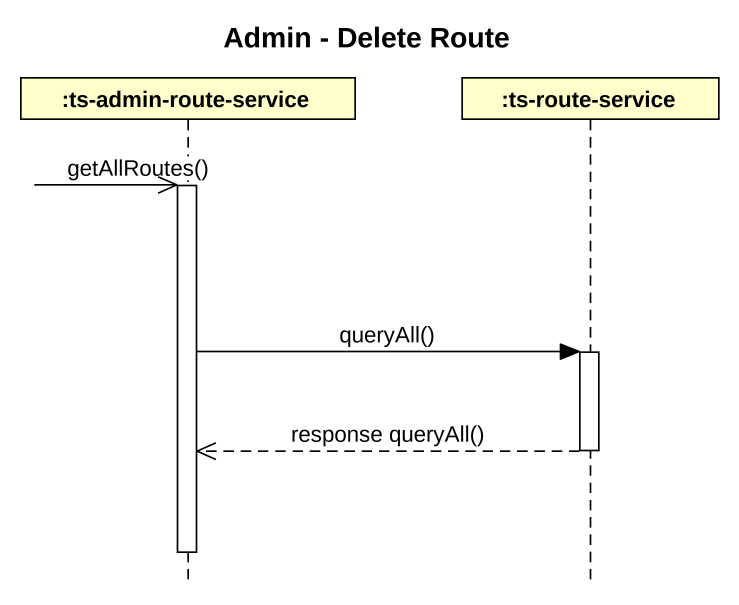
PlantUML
@startuml
title Admin - Delete Route
hide footbox
participant ":ts-admin-route-service" as ts_admin_route_service
participant ":ts-route-service" as ts_route_service

ts_admin_route_service ->> ts_admin_route_service : getAllRoutes()
activate ts_admin_route_service
ts_admin_route_service -> ts_route_service : queryAll()
activate ts_route_service
ts_route_service -->> ts_admin_route_service : response queryAll()
deactivate ts_route_service
deactivate ts_admin_route_service
@enduml
